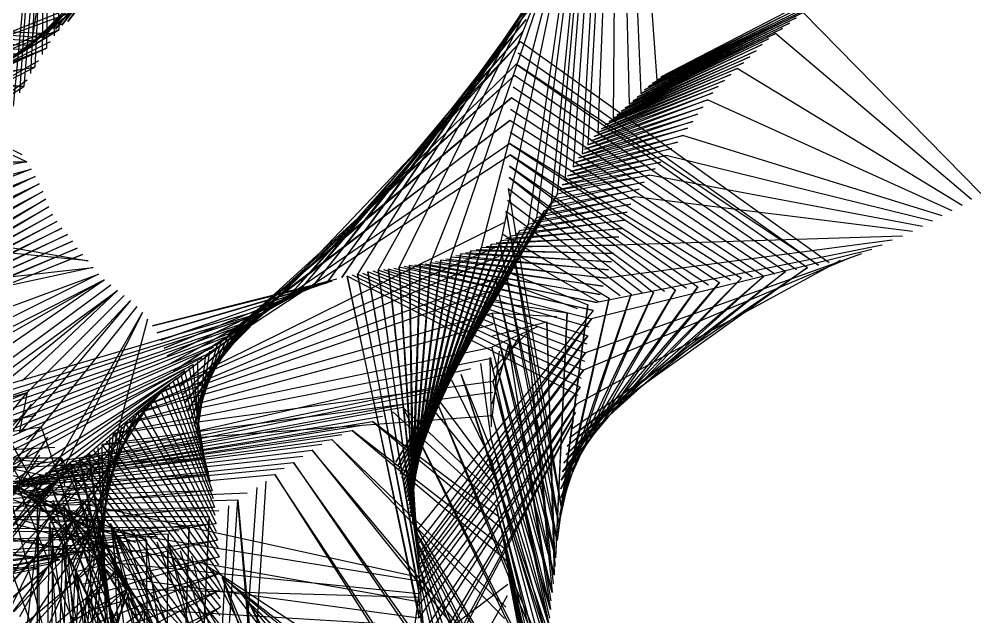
# Model space of a CAD drawing. Header units: metres. Extents: x -465 to 475, y -409 to 494.
# Drawn here: x 212 to 380.1, y 86 to 190.5 of the extents above; entities that cross this region are included whole.
import ezdxf

# ---------------------------------------------------------------- set-up
doc = ezdxf.new("R2010")
doc.units = ezdxf.units.M

msp = doc.modelspace()

# ---------------------------------------------------------------- linework, layer by layer
for p, q in [((318.41, 230.33, -606.22), (320.63, 177.52, -606.22)), ((319.54, 231.97, -606.22), (323.47, 179.87, -606.22)), ((317.33, 228.65, -606.22), (318.6, 175.63, -606.22)), ((316.27, 226.97, -606.22), (315.82, 173.2, -606.22)), ((220.04, 223.72, -606.22), (214.04, 185.96, -606.22)), ((315.36, 225.2, -606.22), (313.11, 170.68, -606.22)), ((314.41, 223.45, -606.22), (311.4, 168.51, -606.22)), ((217.85, 220.83, -606.22), (218.89, 188.67, -606.22)), ((313.55, 221.65, -606.22), (310.37, 166.97, -606.22)), ((216.55, 218.79, -606.22), (214.69, 182.11, -606.22)), ((216.02, 184.34, -606.22), (216.55, 218.79, -606.22)), ((217.18, 219.82, -606.22), (216.74, 185.42, -606.22)), ((218.15, 187.6, -606.22), (217.18, 219.82, -606.22)), ((312.64, 219.88, -606.22), (308.83, 164.67, -606.22)), ((215.98, 217.72, -606.22), (212.75, 178.73, -606.22)), ((213.99, 181.02, -606.22), (215.98, 217.72, -606.22)), ((311.77, 218.09, -606.22), (307.34, 162.33, -606.22)), ((214.69, 215.68, -606.22), (210.94, 175.29, -606.22)), ((212.1, 177.61, -606.22), (214.69, 215.68, -606.22)), ((311.06, 216.23, -606.22), (306.01, 159.9, -606.22)), ((310.5, 214.31, -606.22), (304.98, 158.37, -606.22)), ((309.81, 212.45, -606.22), (302.39, 155.74, -606.22)), ((309.02, 210.62, -606.22), (300.95, 154.58, -606.22)), ((308.12, 208.84, -606.22), (296.2, 151.76, -606.22)), ((233.45, 206.9, -606.22), (220.49, 190.12, -606.22)), ((307.36, 207, -606.22), (292.72, 150.52, -606.22)), ((306.7, 205.12, -606.22), (287.42, 148.9, -606.22)), ((231.62, 205.05, -606.22), (219.41, 189.44, -606.22)), ((220.49, 190.12, -606.22), (231.62, 205.05, -606.22)), ((229.79, 203.21, -606.22), (218.34, 188.74, -606.22)), ((219.41, 189.44, -606.22), (229.79, 203.21, -606.22)), ((305.96, 203.27, -606.22), (283.87, 147.9, -606.22)), ((228.2, 201.16, -606.22), (216.24, 187.28, -606.22)), ((218.34, 188.74, -606.22), (228.2, 201.16, -606.22)), ((305.15, 201.45, -606.22), (278.38, 147.15, -606.22)), ((304.31, 199.65, -606.22), (274.72, 146.62, -606.22)), ((225.77, 198.12, -606.22), (214.04, 185.96, -606.22)), ((216.24, 187.28, -606.22), (225.77, 198.12, -606.22)), ((303.6, 197.78, -606.22), (271.1, 145.92, -606.22)), ((302.77, 195.97, -606.22), (268.4, 145.3, -606.22)), ((353.55, 195.65, -606.22), (324.23, 180.4, -606.22)), ((223.56, 194.91, -606.22), (211.98, 184.44, -606.22)), ((214.04, 185.96, -606.22), (223.56, 194.91, -606.22)), ((301.9, 194.18, -606.22), (265.78, 144.38, -606.22)), ((268.4, 145.3, -606.22), (301.9, 194.18, -606.22)), ((351.43, 193.5, -606.22), (322.71, 179.34, -606.22)), ((352.51, 194.56, -606.22), (323.47, 179.87, -606.22)), ((323.47, 179.87, -606.22), (351.43, 193.5, -606.22)), ((324.23, 180.4, -606.22), (352.51, 194.56, -606.22)), ((222.01, 192.83, -606.22), (198.13, 183.32, -606.22)), ((198.13, 183.32, -606.22), (221.26, 191.77, -606.22)), ((221.26, 191.77, -606.22), (209.8, 183.1, -606.22)), ((211.98, 184.44, -606.22), (221.26, 191.77, -606.22)), ((301.16, 192.33, -606.22), (263.13, 143.57, -606.22)), ((265.78, 144.38, -606.22), (301.16, 192.33, -606.22)), ((349.03, 191.65, -606.22), (321.32, 178.13, -606.22)), ((350.25, 192.54, -606.22), (321.99, 178.76, -606.22)), ((321.99, 178.76, -606.22), (349.03, 191.65, -606.22)), ((322.71, 179.34, -606.22), (350.25, 192.54, -606.22)), ((380.08, 160.02, -606.22), (349.03, 191.65, -606.22)), ((300.58, 190.43, -606.22), (260.54, 142.59, -606.22)), ((263.13, 143.57, -606.22), (300.58, 190.43, -606.22)), ((347.82, 190.74, -606.22), (320.63, 177.52, -606.22)), ((321.32, 178.13, -606.22), (347.82, 190.74, -606.22)), ((193.53, 189, -606.22), (216.24, 187.28, -606.22)), ((217.32, 187.97, -606.22), (193.53, 189, -606.22)), ((219.64, 189.73, -606.22), (199.92, 181.01, -606.22)), ((199.92, 181.01, -606.22), (218.89, 188.67, -606.22)), ((218.89, 188.67, -606.22), (207.57, 181.83, -606.22)), ((209.8, 183.1, -606.22), (218.89, 188.67, -606.22)), ((300.11, 188.49, -606.22), (258.86, 141.83, -606.22)), ((260.54, 142.59, -606.22), (300.11, 188.49, -606.22)), ((345.42, 188.88, -606.22), (319.31, 176.22, -606.22)), ((346.62, 189.81, -606.22), (319.99, 176.85, -606.22)), ((319.99, 176.85, -606.22), (345.42, 188.88, -606.22)), ((320.63, 177.52, -606.22), (346.62, 189.81, -606.22)), ((215.11, 186.66, -606.22), (194.42, 187.84, -606.22)), ((195.29, 186.66, -606.22), (214.04, 185.96, -606.22)), ((343, 187.07, -606.22), (317.9, 175.03, -606.22)), ((344.19, 188, -606.22), (318.6, 175.63, -606.22)), ((318.6, 175.63, -606.22), (343, 187.07, -606.22)), ((319.31, 176.22, -606.22), (344.19, 188, -606.22)), ((378.45, 158.95, -606.22), (344.19, 188, -606.22)), ((213.02, 185.2, -606.22), (196.26, 185.57, -606.22)), ((217.41, 186.54, -606.22), (201.81, 178.77, -606.22)), ((201.81, 178.77, -606.22), (216.74, 185.42, -606.22)), ((216.74, 185.42, -606.22), (205.31, 180.64, -606.22)), ((207.57, 181.83, -606.22), (216.74, 185.42, -606.22)), ((299.6, 186.57, -606.22), (255.55, 140.2, -606.22)), ((258.86, 141.83, -606.22), (299.6, 186.57, -606.22)), ((353.6, 147.88, -606.22), (299.6, 186.57, -606.22)), ((340.81, 184.98, -606.22), (316.53, 173.79, -606.22)), ((341.87, 186.06, -606.22), (317.23, 174.39, -606.22)), ((317.23, 174.39, -606.22), (340.81, 184.98, -606.22)), ((317.9, 175.03, -606.22), (341.87, 186.06, -606.22)), ((197.17, 184.42, -606.22), (211.98, 184.44, -606.22)), ((299.18, 184.62, -606.22), (351.69, 147.48, -606.22)), ((339.71, 183.93, -606.22), (315.82, 173.2, -606.22)), ((316.53, 173.79, -606.22), (339.71, 183.93, -606.22)), ((214.69, 182.11, -606.22), (202.89, 179.8, -606.22)), ((215.37, 183.22, -606.22), (203.65, 176.49, -606.22)), ((203.65, 176.49, -606.22), (214.69, 182.11, -606.22)), ((205.31, 180.64, -606.22), (214.69, 182.11, -606.22)), ((255.55, 140.2, -606.22), (298.83, 182.66, -606.22)), ((298.83, 182.66, -606.22), (349.78, 147.07, -606.22)), ((351.69, 147.48, -606.22), (298.83, 182.66, -606.22)), ((337.47, 181.9, -606.22), (314.41, 172, -606.22)), ((338.61, 182.89, -606.22), (315.1, 172.62, -606.22)), ((315.1, 172.62, -606.22), (337.47, 181.9, -606.22)), ((315.82, 173.2, -606.22), (338.61, 182.89, -606.22)), ((376.81, 157.9, -606.22), (337.47, 181.9, -606.22)), ((298.57, 180.68, -606.22), (250.89, 137.22, -606.22)), ((253.14, 138.83, -606.22), (298.57, 180.68, -606.22)), ((347.88, 146.65, -606.22), (298.57, 180.68, -606.22)), ((336.38, 180.85, -606.22), (313.77, 171.33, -606.22)), ((314.41, 172, -606.22), (336.38, 180.85, -606.22)), ((212.75, 178.73, -606.22), (200.46, 178.97, -606.22)), ((202.89, 179.8, -606.22), (212.75, 178.73, -606.22)), ((213.39, 179.86, -606.22), (205.64, 174.35, -606.22)), ((205.64, 174.35, -606.22), (212.75, 178.73, -606.22)), ((298.34, 178.7, -606.22), (345.95, 146.36, -606.22)), ((334.2, 178.74, -606.22), (312.51, 169.98, -606.22)), ((335.3, 179.79, -606.22), (313.11, 170.68, -606.22)), ((313.11, 170.68, -606.22), (334.2, 178.74, -606.22)), ((313.77, 171.33, -606.22), (335.3, 179.79, -606.22)), ((298.02, 176.74, -606.22), (248.69, 135.53, -606.22)), ((250.89, 137.22, -606.22), (298.02, 176.74, -606.22)), ((344.05, 145.92, -606.22), (298.02, 176.74, -606.22)), ((333.21, 177.6, -606.22), (311.96, 169.24, -606.22)), ((312.51, 169.98, -606.22), (333.21, 177.6, -606.22)), ((192.09, 175.81, -606.22), (213.3, 165.53, -606.22)), ((212.51, 166.76, -606.22), (193.24, 176.36, -606.22)), ((331.49, 175.11, -606.22), (310.86, 167.76, -606.22)), ((332.3, 176.39, -606.22), (311.4, 168.51, -606.22)), ((311.4, 168.51, -606.22), (331.49, 175.11, -606.22)), ((311.96, 169.24, -606.22), (332.3, 176.39, -606.22)), ((375.09, 156.98, -606.22), (332.3, 176.39, -606.22)), ((297.87, 174.75, -606.22), (342.13, 145.56, -606.22)), ((330.58, 173.9, -606.22), (310.37, 166.97, -606.22)), ((310.86, 167.76, -606.22), (330.58, 173.9, -606.22)), ((297.75, 172.76, -606.22), (246.64, 133.67, -606.22)), ((248.69, 135.53, -606.22), (297.75, 172.76, -606.22)), ((340.19, 145.35, -606.22), (297.75, 172.76, -606.22)), ((329.75, 172.63, -606.22), (309.81, 166.24, -606.22)), ((310.37, 166.97, -606.22), (329.75, 172.63, -606.22)), ((297.8, 170.77, -606.22), (338.24, 145.18, -606.22)), ((328, 170.16, -606.22), (308.83, 164.67, -606.22)), ((328.82, 171.44, -606.22), (309.3, 165.47, -606.22)), ((309.3, 165.47, -606.22), (328, 170.16, -606.22)), ((309.81, 166.24, -606.22), (328.82, 171.44, -606.22)), ((373.35, 156.09, -606.22), (328, 170.16, -606.22)), ((246.64, 133.67, -606.22), (297.71, 168.78, -606.22)), ((297.71, 168.78, -606.22), (334.41, 144.46, -606.22)), ((336.32, 144.87, -606.22), (297.71, 168.78, -606.22)), ((327.07, 168.97, -606.22), (308.33, 163.89, -606.22)), ((308.83, 164.67, -606.22), (327.07, 168.97, -606.22)), ((244.59, 131.8, -606.22), (297.78, 166.79, -606.22)), ((297.78, 166.79, -606.22), (330.59, 143.66, -606.22)), ((332.51, 143.99, -606.22), (297.78, 166.79, -606.22)), ((325.09, 166.68, -606.22), (307.34, 162.33, -606.22)), ((326.03, 167.87, -606.22), (307.82, 163.12, -606.22)), ((307.82, 163.12, -606.22), (325.09, 166.68, -606.22)), ((308.33, 163.89, -606.22), (326.03, 167.87, -606.22)), ((371.63, 155.16, -606.22), (325.09, 166.68, -606.22)), ((213.3, 165.53, -606.22), (206.79, 164.39, -606.22)), ((207.41, 165.53, -606.22), (213.3, 165.53, -606.22)), ((297.71, 164.8, -606.22), (326.73, 143.08, -606.22)), ((328.66, 143.38, -606.22), (297.71, 164.8, -606.22)), ((324.13, 165.5, -606.22), (306.88, 161.53, -606.22)), ((307.34, 162.33, -606.22), (324.13, 165.5, -606.22)), ((214.08, 164.3, -606.22), (205.18, 160.84, -606.22)), ((205.72, 162.02, -606.22), (214.08, 164.3, -606.22)), ((322.17, 163.2, -606.22), (306.01, 159.9, -606.22)), ((323.15, 164.35, -606.22), (306.48, 160.7, -606.22)), ((306.48, 160.7, -606.22), (322.17, 163.2, -606.22)), ((306.88, 161.53, -606.22), (323.15, 164.35, -606.22)), ((369.92, 154.22, -606.22), (322.17, 163.2, -606.22)), ((184.81, 162.6, -606.22), (213.98, 110.2, -606.22)), ((215.47, 161.72, -606.22), (201.32, 154.08, -606.22)), ((201.89, 155.24, -606.22), (215.47, 161.72, -606.22)), ((214.77, 163, -606.22), (203.17, 157.5, -606.22)), ((203.87, 158.6, -606.22), (214.77, 163, -606.22)), ((297.63, 162.81, -606.22), (322.85, 142.71, -606.22)), ((324.79, 142.85, -606.22), (297.63, 162.81, -606.22)), ((321.23, 162.01, -606.22), (304.98, 158.37, -606.22)), ((305.51, 159.13, -606.22), (321.23, 162.01, -606.22)), ((216.08, 160.39, -606.22), (199.3, 150.74, -606.22)), ((200, 151.84, -606.22), (216.08, 160.39, -606.22)), ((306.01, 159.9, -606.22), (277.83, 113, -606.22)), ((297.46, 160.83, -606.22), (306.7, 105.3, -606.22)), ((320.9, 142.63, -606.22), (297.46, 160.83, -606.22)), ((320.37, 160.76, -606.22), (303.74, 157, -606.22)), ((304.38, 157.67, -606.22), (320.37, 160.76, -606.22)), ((212.16, 109.88, -606.22), (183.56, 159.53, -606.22)), ((216.62, 159.03, -606.22), (197.41, 147.34, -606.22)), ((198, 148.5, -606.22), (216.62, 159.03, -606.22)), ((277.83, 113, -606.22), (304.98, 158.37, -606.22)), ((304.98, 158.37, -606.22), (278.08, 112.33, -606.22)), ((297.35, 158.84, -606.22), (318.96, 142.39, -606.22)), ((318.88, 158.13, -606.22), (300.95, 154.58, -606.22)), ((301.66, 155.17, -606.22), (318.88, 158.13, -606.22)), ((319.6, 159.46, -606.22), (302.39, 155.74, -606.22)), ((303.09, 156.34, -606.22), (319.6, 159.46, -606.22)), ((368.17, 153.36, -606.22), (319.6, 159.46, -606.22)), ((217.81, 156.36, -606.22), (194.41, 143.12, -606.22)), ((195.25, 144.1, -606.22), (217.81, 156.36, -606.22)), ((217.16, 157.67, -606.22), (196.04, 145.13, -606.22)), ((196.76, 146.21, -606.22), (217.16, 157.67, -606.22)), ((278.08, 112.33, -606.22), (303.74, 157, -606.22)), ((303.74, 157, -606.22), (278.31, 111.66, -606.22)), ((297.08, 156.87, -606.22), (306.31, 102.3, -606.22)), ((306.7, 105.3, -606.22), (297.08, 156.87, -606.22)), ((317.03, 142.14, -606.22), (297.08, 156.87, -606.22)), ((318.27, 156.74, -606.22), (299.45, 153.5, -606.22)), ((300.22, 154.02, -606.22), (318.27, 156.74, -606.22)), ((218.57, 155.1, -606.22), (192.57, 141.28, -606.22)), ((193.48, 142.2, -606.22), (218.57, 155.1, -606.22)), ((296.68, 154.91, -606.22), (236.83, 125.26, -606.22)), ((278.31, 111.66, -606.22), (302.39, 155.74, -606.22)), ((302.39, 155.74, -606.22), (278.6, 111, -606.22)), ((317.72, 155.33, -606.22), (297.86, 152.57, -606.22)), ((298.67, 153.02, -606.22), (317.72, 155.33, -606.22)), ((219.43, 153.93, -606.22), (190.68, 139.5, -606.22)), ((191.61, 140.4, -606.22), (219.43, 153.93, -606.22)), ((278.6, 111, -606.22), (300.95, 154.58, -606.22)), ((300.95, 154.58, -606.22), (278.86, 110.34, -606.22)), ((278.86, 110.34, -606.22), (299.45, 153.5, -606.22)), ((299.45, 153.5, -606.22), (279.14, 109.68, -606.22)), ((317.29, 153.88, -606.22), (296.2, 151.76, -606.22)), ((297.04, 152.15, -606.22), (317.29, 153.88, -606.22)), ((221.27, 151.65, -606.22), (186.7, 136.16, -606.22)), ((187.72, 136.95, -606.22), (221.27, 151.65, -606.22)), ((220.4, 152.83, -606.22), (188.7, 137.81, -606.22)), ((189.68, 138.66, -606.22), (220.4, 152.83, -606.22)), ((200.07, 152.41, -606.22), (224, 148.22, -606.22)), ((279.14, 109.68, -606.22), (297.86, 152.57, -606.22)), ((297.86, 152.57, -606.22), (279.35, 109, -606.22)), ((279.35, 109, -606.22), (296.2, 151.76, -606.22)), ((296.2, 151.76, -606.22), (279.5, 108.31, -606.22)), ((316.8, 152.44, -606.22), (294.48, 151.07, -606.22)), ((295.35, 151.39, -606.22), (316.8, 152.44, -606.22)), ((296.38, 152.95, -606.22), (315.12, 141.7, -606.22)), ((364.58, 151.84, -606.22), (314.57, 145.21, -606.22)), ((366.38, 152.58, -606.22), (316.43, 150.97, -606.22)), ((222.12, 150.46, -606.22), (184.67, 134.54, -606.22)), ((185.68, 135.36, -606.22), (222.12, 150.46, -606.22)), ((224, 148.22, -606.22), (201.17, 150.55, -606.22)), ((236.83, 125.26, -606.22), (296.05, 150.98, -606.22)), ((279.5, 108.31, -606.22), (294.48, 151.07, -606.22)), ((294.48, 151.07, -606.22), (279.66, 107.61, -606.22)), ((279.66, 107.61, -606.22), (292.72, 150.52, -606.22)), ((292.72, 150.52, -606.22), (279.84, 106.92, -606.22)), ((279.84, 106.92, -606.22), (290.95, 150, -606.22)), ((290.95, 150, -606.22), (280.02, 106.23, -606.22)), ((290.07, 149.71, -606.22), (315.53, 148.08, -606.22)), ((315.95, 149.54, -606.22), (290.95, 150, -606.22)), ((291.85, 150.22, -606.22), (315.95, 149.54, -606.22)), ((316.43, 150.97, -606.22), (292.72, 150.52, -606.22)), ((293.61, 150.77, -606.22), (316.43, 150.97, -606.22)), ((296.05, 150.98, -606.22), (306.03, 99.29, -606.22)), ((306.31, 102.3, -606.22), (296.05, 150.98, -606.22)), ((313.27, 141.08, -606.22), (296.05, 150.98, -606.22)), ((361.03, 150.23, -606.22), (312, 138.09, -606.22)), ((362.83, 150.98, -606.22), (312.94, 140.97, -606.22)), ((223.05, 149.33, -606.22), (182.59, 132.99, -606.22)), ((183.66, 133.72, -606.22), (223.05, 149.33, -606.22)), ((295.84, 149, -606.22), (234.88, 123.29, -606.22)), ((280.02, 106.23, -606.22), (289.18, 149.46, -606.22)), ((289.18, 149.46, -606.22), (280.21, 105.54, -606.22)), ((280.21, 105.54, -606.22), (287.42, 148.9, -606.22)), ((287.42, 148.9, -606.22), (280.34, 104.84, -606.22)), ((280.34, 104.84, -606.22), (285.66, 148.34, -606.22)), ((285.66, 148.34, -606.22), (280.45, 104.14, -606.22)), ((284.77, 148.1, -606.22), (314.08, 143.78, -606.22)), ((314.57, 145.21, -606.22), (285.66, 148.34, -606.22)), ((286.55, 148.6, -606.22), (314.57, 145.21, -606.22)), ((315.01, 146.66, -606.22), (287.42, 148.9, -606.22)), ((288.3, 149.19, -606.22), (315.01, 146.66, -606.22)), ((315.53, 148.08, -606.22), (289.18, 149.46, -606.22)), ((355.51, 148.28, -606.22), (309.43, 123.19, -606.22)), ((357.38, 148.84, -606.22), (310.61, 129.13, -606.22)), ((359.23, 149.46, -606.22), (310.99, 132.13, -606.22)), ((204.04, 144.73, -606.22), (224.9, 147.06, -606.22)), ((224.9, 147.06, -606.22), (204.97, 142.78, -606.22)), ((272.91, 146.29, -606.22), (281.89, 92.89, -606.22)), ((310.85, 130.62, -606.22), (272.91, 146.29, -606.22)), ((281.95, 93.6, -606.22), (272.91, 146.29, -606.22)), ((273.81, 146.47, -606.22), (310.99, 132.13, -606.22)), ((274.72, 146.62, -606.22), (281.92, 95.02, -606.22)), ((311.24, 133.63, -606.22), (274.72, 146.62, -606.22)), ((281.96, 95.73, -606.22), (274.72, 146.62, -606.22)), ((275.65, 146.7, -606.22), (311.37, 135.13, -606.22)), ((276.56, 146.79, -606.22), (281.89, 97.16, -606.22)), ((311.62, 136.63, -606.22), (276.56, 146.79, -606.22)), ((281.77, 97.86, -606.22), (276.56, 146.79, -606.22)), ((277.48, 146.94, -606.22), (312, 138.09, -606.22)), ((278.38, 147.15, -606.22), (281.46, 99.25, -606.22)), ((312.4, 139.56, -606.22), (278.38, 147.15, -606.22)), ((281.36, 99.96, -606.22), (278.38, 147.15, -606.22)), ((279.29, 147.29, -606.22), (312.4, 139.56, -606.22)), ((280.21, 147.41, -606.22), (281.03, 101.34, -606.22)), ((312.94, 140.97, -606.22), (280.21, 147.41, -606.22)), ((280.87, 102.04, -606.22), (280.21, 147.41, -606.22)), ((280.45, 104.14, -606.22), (283.87, 147.9, -606.22)), ((283.87, 147.9, -606.22), (280.57, 103.43, -606.22)), ((280.57, 103.43, -606.22), (282.05, 147.57, -606.22)), ((282.05, 147.57, -606.22), (280.72, 102.74, -606.22)), ((281.12, 147.52, -606.22), (312.94, 140.97, -606.22)), ((313.55, 142.36, -606.22), (282.05, 147.57, -606.22)), ((282.96, 147.71, -606.22), (313.55, 142.36, -606.22)), ((314.08, 143.78, -606.22), (283.87, 147.9, -606.22)), ((295.58, 147.02, -606.22), (311.4, 140.54, -606.22)), ((345.95, 146.36, -606.22), (307.79, 115.81, -606.22)), ((349.78, 147.07, -606.22), (308.18, 117.27, -606.22)), ((308.18, 117.27, -606.22), (345.95, 146.36, -606.22)), ((308.46, 118.76, -606.22), (349.78, 147.07, -606.22)), ((196.41, 129.46, -606.22), (226.85, 144.89, -606.22)), ((226.85, 144.89, -606.22), (197.76, 128.35, -606.22)), ((206.69, 138.81, -606.22), (225.83, 145.93, -606.22)), ((225.83, 145.93, -606.22), (207.47, 136.79, -606.22)), ((209.48, 132.96, -606.22), (226.85, 144.89, -606.22)), ((234.88, 123.29, -606.22), (295.27, 145.06, -606.22)), ((267.52, 145, -606.22), (235.26, 136.85, -606.22)), ((235.26, 136.85, -606.22), (266.65, 144.7, -606.22)), ((266.65, 144.7, -606.22), (236.07, 135.63, -606.22)), ((269.28, 145.57, -606.22), (281.86, 85.77, -606.22)), ((309.69, 124.68, -606.22), (269.28, 145.57, -606.22)), ((281.87, 86.48, -606.22), (269.28, 145.57, -606.22)), ((270.19, 145.76, -606.22), (310.06, 126.15, -606.22)), ((271.1, 145.92, -606.22), (281.84, 90.04, -606.22)), ((310.3, 127.65, -606.22), (271.1, 145.92, -606.22)), ((281.87, 90.75, -606.22), (271.1, 145.92, -606.22)), ((272.01, 146.08, -606.22), (310.61, 129.13, -606.22)), ((295.27, 145.06, -606.22), (305.73, 96.27, -606.22)), ((306.03, 99.29, -606.22), (295.27, 145.06, -606.22)), ((309.57, 139.85, -606.22), (295.27, 145.06, -606.22)), ((338.24, 145.18, -606.22), (307.18, 112.84, -606.22)), ((342.13, 145.56, -606.22), (307.53, 114.32, -606.22)), ((307.53, 114.32, -606.22), (338.24, 145.18, -606.22)), ((307.79, 115.81, -606.22), (342.13, 145.56, -606.22)), ((203.42, 124.23, -606.22), (229.13, 143.04, -606.22)), ((229.13, 143.04, -606.22), (204.82, 123.18, -606.22)), ((227.97, 143.95, -606.22), (210.4, 131, -606.22)), ((212.41, 127.17, -606.22), (229.13, 143.04, -606.22)), ((295.01, 143.08, -606.22), (232.67, 121.62, -606.22)), ((236.07, 135.63, -606.22), (265.78, 144.38, -606.22)), ((264.9, 144.12, -606.22), (236.75, 134.33, -606.22)), ((236.75, 134.33, -606.22), (264.01, 143.85, -606.22)), ((264.01, 143.85, -606.22), (237.31, 132.98, -606.22)), ((237.31, 132.98, -606.22), (263.13, 143.57, -606.22)), ((262.26, 143.26, -606.22), (237.84, 131.62, -606.22)), ((326.73, 143.08, -606.22), (306.67, 108.33, -606.22)), ((330.59, 143.66, -606.22), (306.75, 109.84, -606.22)), ((306.75, 109.84, -606.22), (326.73, 143.08, -606.22)), ((334.41, 144.46, -606.22), (306.93, 111.35, -606.22)), ((306.93, 111.35, -606.22), (330.59, 143.66, -606.22)), ((307.18, 112.84, -606.22), (334.41, 144.46, -606.22)), ((210.56, 119.16, -606.22), (231.45, 141.27, -606.22)), ((231.45, 141.27, -606.22), (211.94, 118.07, -606.22)), ((230.33, 142.2, -606.22), (213.34, 125.21, -606.22)), ((237.84, 131.62, -606.22), (261.42, 142.88, -606.22)), ((261.42, 142.88, -606.22), (238.45, 130.28, -606.22)), ((238.45, 130.28, -606.22), (260.54, 142.59, -606.22)), ((259.68, 142.25, -606.22), (238.97, 128.92, -606.22)), ((238.97, 128.92, -606.22), (258.86, 141.83, -606.22)), ((258.02, 141.44, -606.22), (239.54, 127.57, -606.22)), ((315.12, 141.7, -606.22), (306.31, 102.3, -606.22)), ((306.51, 103.8, -606.22), (315.12, 141.7, -606.22)), ((306.67, 108.33, -606.22), (322.85, 142.71, -606.22)), ((318.96, 142.39, -606.22), (306.7, 105.3, -606.22)), ((322.85, 142.71, -606.22), (306.74, 106.82, -606.22)), ((306.74, 106.82, -606.22), (318.96, 142.39, -606.22)), ((254.74, 139.76, -606.22), (202.53, 124.45, -606.22)), ((232.52, 140.27, -606.22), (215.81, 119.22, -606.22)), ((239.54, 127.57, -606.22), (257.16, 141.1, -606.22)), ((257.16, 141.1, -606.22), (240.05, 126.2, -606.22)), ((240.05, 126.2, -606.22), (256.33, 140.69, -606.22)), ((256.33, 140.69, -606.22), (240.49, 124.8, -606.22)), ((240.49, 124.8, -606.22), (255.55, 140.2, -606.22)), ((281.2, 100.65, -606.22), (312.4, 139.56, -606.22)), ((294.79, 141.1, -606.22), (307.75, 139.15, -606.22)), ((311.4, 140.54, -606.22), (306.03, 99.29, -606.22)), ((306.2, 100.79, -606.22), (311.4, 140.54, -606.22)), ((203.21, 123.45, -606.22), (253.14, 138.83, -606.22)), ((252.36, 138.34, -606.22), (203.88, 122.44, -606.22)), ((217.83, 111.6, -606.22), (233.51, 139.19, -606.22)), ((233.51, 139.19, -606.22), (218.91, 110.22, -606.22)), ((234.41, 138.04, -606.22), (224.72, 101.48, -606.22)), ((232.67, 121.62, -606.22), (294.66, 139.11, -606.22)), ((253.94, 139.29, -606.22), (240.9, 123.4, -606.22)), ((240.9, 123.4, -606.22), (253.14, 138.83, -606.22)), ((281.6, 98.55, -606.22), (312, 138.09, -606.22)), ((312, 138.09, -606.22), (281.89, 97.16, -606.22)), ((294.66, 139.11, -606.22), (305.47, 93.25, -606.22)), ((305.73, 96.27, -606.22), (294.66, 139.11, -606.22)), ((305.94, 138.44, -606.22), (294.66, 139.11, -606.22)), ((307.75, 139.15, -606.22), (305.73, 96.27, -606.22)), ((305.87, 97.78, -606.22), (307.75, 139.15, -606.22)), ((204.5, 121.41, -606.22), (250.89, 137.22, -606.22)), ((250.17, 136.63, -606.22), (205.13, 120.38, -606.22)), ((294.72, 137.12, -606.22), (230.57, 119.81, -606.22)), ((251.6, 137.8, -606.22), (241.4, 122.02, -606.22)), ((241.4, 122.02, -606.22), (250.89, 137.22, -606.22)), ((302.48, 136.63, -606.22), (294.6, 133.14, -606.22)), ((294.71, 135.13, -606.22), (304.2, 137.55, -606.22)), ((304.2, 137.55, -606.22), (305.47, 93.25, -606.22)), ((305.65, 94.76, -606.22), (304.2, 137.55, -606.22)), ((205.69, 119.3, -606.22), (248.69, 135.53, -606.22)), ((248.02, 134.9, -606.22), (206.22, 118.21, -606.22)), ((249.41, 136.11, -606.22), (241.97, 120.68, -606.22)), ((241.97, 120.68, -606.22), (248.69, 135.53, -606.22)), ((311.37, 135.13, -606.22), (281.92, 95.02, -606.22)), ((281.93, 96.45, -606.22), (311.37, 135.13, -606.22)), ((294.71, 129.17, -606.22), (300.79, 135.65, -606.22)), ((299.13, 134.62, -606.22), (294.75, 127.17, -606.22)), ((300.79, 135.65, -606.22), (305.17, 90.24, -606.22)), ((305.39, 91.74, -606.22), (300.79, 135.65, -606.22)), ((206.81, 117.16, -606.22), (246.64, 133.67, -606.22)), ((245.93, 133.08, -606.22), (207.43, 116.12, -606.22)), ((230.57, 119.81, -606.22), (294.6, 133.14, -606.22)), ((247.33, 134.28, -606.22), (242.54, 119.33, -606.22)), ((242.54, 119.33, -606.22), (246.64, 133.67, -606.22)), ((294.6, 133.14, -606.22), (305.17, 90.24, -606.22)), ((305.47, 93.25, -606.22), (294.6, 133.14, -606.22)), ((294.63, 123.2, -606.22), (297.5, 133.55, -606.22)), ((297.5, 133.55, -606.22), (304.83, 87.23, -606.22)), ((304.96, 88.74, -606.22), (297.5, 133.55, -606.22)), ((208.09, 115.11, -606.22), (244.59, 131.8, -606.22)), ((243.91, 131.18, -606.22), (208.77, 114.1, -606.22)), ((294.56, 131.15, -606.22), (228.46, 118.02, -606.22)), ((245.25, 132.45, -606.22), (243.01, 117.94, -606.22)), ((243.01, 117.94, -606.22), (244.59, 131.8, -606.22)), ((310.99, 132.13, -606.22), (281.89, 92.89, -606.22)), ((281.95, 94.31, -606.22), (310.99, 132.13, -606.22)), ((294.31, 131.3, -606.22), (304.69, 84.21, -606.22)), ((294.52, 119.21, -606.22), (294.31, 131.3, -606.22)), ((304.76, 85.72, -606.22), (294.31, 131.3, -606.22)), ((295.89, 132.45, -606.22), (294.64, 121.2, -606.22)), ((209.35, 113.04, -606.22), (242.41, 130.09, -606.22)), ((242.41, 130.09, -606.22), (210, 112.02, -606.22)), ((241.66, 129.55, -606.22), (244.28, 113.74, -606.22)), ((243.79, 115.12, -606.22), (242.41, 130.09, -606.22)), ((243.17, 130.63, -606.22), (243.38, 116.52, -606.22)), ((292.64, 130.3, -606.22), (294.42, 117.23, -606.22)), ((211.35, 110.02, -606.22), (240.94, 128.97, -606.22)), ((240.94, 128.97, -606.22), (212.09, 109.06, -606.22)), ((290.95, 129.32, -606.22), (222.51, 113.71, -606.22)), ((240.24, 128.38, -606.22), (245.07, 110.92, -606.22)), ((244.69, 112.34, -606.22), (240.94, 128.97, -606.22)), ((310.61, 129.13, -606.22), (281.84, 90.04, -606.22)), ((281.84, 91.46, -606.22), (310.61, 129.13, -606.22)), ((289.25, 128.36, -606.22), (304.54, 81.18, -606.22)), ((294.48, 115.24, -606.22), (289.25, 128.36, -606.22)), ((304.62, 82.7, -606.22), (289.25, 128.36, -606.22)), ((212.83, 108.1, -606.22), (239.59, 127.72, -606.22)), ((239.59, 127.72, -606.22), (213.63, 107.2, -606.22)), ((214.37, 106.24, -606.22), (238.2, 126.49, -606.22)), ((238.2, 126.49, -606.22), (215.18, 105.34, -606.22)), ((285.91, 126.35, -606.22), (220.82, 112.97, -606.22)), ((228.46, 118.02, -606.22), (294.75, 127.17, -606.22)), ((245.94, 106.62, -606.22), (238.2, 126.49, -606.22)), ((238.88, 127.12, -606.22), (245.73, 108.07, -606.22)), ((245.41, 109.5, -606.22), (239.59, 127.72, -606.22)), ((281.76, 87.9, -606.22), (310.06, 126.15, -606.22)), ((310.06, 126.15, -606.22), (281.86, 85.77, -606.22)), ((287.55, 127.4, -606.22), (294.56, 113.25, -606.22)), ((294.75, 127.17, -606.22), (304.83, 87.23, -606.22)), ((305.17, 90.24, -606.22), (294.75, 127.17, -606.22)), ((187.24, 117.61, -606.22), (213.34, 125.21, -606.22)), ((194.16, 101.51, -606.22), (213.34, 125.21, -606.22)), ((206.28, 122.2, -606.22), (213.34, 125.21, -606.22)), ((213.34, 125.21, -606.22), (211.94, 118.07, -606.22)), ((216.62, 103.4, -606.22), (236.83, 125.26, -606.22)), ((236.18, 124.6, -606.22), (217.24, 102.36, -606.22)), ((219.15, 112.18, -606.22), (284.22, 125.37, -606.22)), ((294.76, 125.18, -606.22), (226.45, 116.11, -606.22)), ((246.22, 103.71, -606.22), (236.83, 125.26, -606.22)), ((237.49, 125.9, -606.22), (246.13, 105.17, -606.22)), ((284.22, 125.37, -606.22), (304.28, 76.65, -606.22)), ((294.8, 111.27, -606.22), (284.22, 125.37, -606.22)), ((304.31, 78.16, -606.22), (284.22, 125.37, -606.22)), ((214.08, 123.18, -606.22), (197.37, 99.17, -606.22)), ((280.84, 123.42, -606.22), (218.31, 111.79, -606.22)), ((218.99, 99.18, -606.22), (234.88, 123.29, -606.22)), ((246.49, 100.8, -606.22), (234.88, 123.29, -606.22)), ((235.54, 123.94, -606.22), (246.42, 102.26, -606.22)), ((281.97, 82.21, -606.22), (309.43, 123.19, -606.22)), ((309.43, 123.19, -606.22), (282.2, 80.8, -606.22)), ((282.55, 124.36, -606.22), (294.84, 109.28, -606.22)), ((172.33, 121.49, -606.22), (234.24, 99.41, -606.22)), ((214.87, 121.16, -606.22), (191.42, 116.39, -606.22)), ((217.44, 111.47, -606.22), (279.06, 122.61, -606.22)), ((234.16, 122.71, -606.22), (219.59, 98.13, -606.22)), ((221.25, 94.9, -606.22), (232.67, 121.62, -606.22)), ((226.45, 116.11, -606.22), (294.64, 121.2, -606.22)), ((246.84, 97.89, -606.22), (232.67, 121.62, -606.22)), ((233.39, 122.2, -606.22), (246.65, 99.35, -606.22)), ((277.27, 121.84, -606.22), (295.34, 105.33, -606.22)), ((279.06, 122.61, -606.22), (304.4, 70.6, -606.22)), ((294.99, 107.29, -606.22), (279.06, 122.61, -606.22)), ((304.35, 72.11, -606.22), (279.06, 122.61, -606.22)), ((282.77, 77.29, -606.22), (309.22, 121.69, -606.22)), ((309.22, 121.69, -606.22), (282.85, 75.86, -606.22)), ((294.64, 121.2, -606.22), (304.69, 84.21, -606.22)), ((304.83, 87.23, -606.22), (294.64, 121.2, -606.22)), ((232.35, 98.94, -606.22), (171.66, 119.98, -606.22)), ((271.95, 119.41, -606.22), (213.98, 110.2, -606.22)), ((214.88, 110.43, -606.22), (273.76, 120.14, -606.22)), ((275.51, 121, -606.22), (216.6, 111.09, -606.22)), ((231.99, 121, -606.22), (221.82, 93.84, -606.22)), ((223.35, 90.55, -606.22), (230.57, 119.81, -606.22)), ((246.89, 94.97, -606.22), (230.57, 119.81, -606.22)), ((231.26, 120.42, -606.22), (246.92, 96.43, -606.22)), ((273.76, 120.14, -606.22), (296.3, 101.46, -606.22)), ((295.88, 103.41, -606.22), (273.76, 120.14, -606.22)), ((308.88, 120.22, -606.22), (282.51, 70.17, -606.22)), ((282.59, 71.6, -606.22), (308.88, 120.22, -606.22)), ((193.48, 115.67, -606.22), (215.81, 119.22, -606.22)), ((199.62, 97.78, -606.22), (215.81, 119.22, -606.22)), ((268.4, 117.78, -606.22), (210.35, 109.52, -606.22)), ((211.26, 109.66, -606.22), (270.2, 118.53, -606.22)), ((213.24, 116.9, -606.22), (215.81, 119.22, -606.22)), ((215.81, 119.22, -606.22), (218.91, 110.22, -606.22)), ((229.87, 119.21, -606.22), (223.75, 89.41, -606.22)), ((225.15, 86.06, -606.22), (228.46, 118.02, -606.22)), ((246.94, 92.05, -606.22), (228.46, 118.02, -606.22)), ((229.14, 118.64, -606.22), (246.97, 93.51, -606.22)), ((270.2, 118.53, -606.22), (297.4, 95.61, -606.22)), ((297.21, 97.59, -606.22), (270.2, 118.53, -606.22)), ((216.93, 117.36, -606.22), (202.86, 95.48, -606.22)), ((264.87, 116.11, -606.22), (206.75, 108.7, -606.22)), ((207.64, 108.94, -606.22), (266.63, 116.97, -606.22)), ((243.38, 116.52, -606.22), (210, 112.02, -606.22)), ((227.83, 117.34, -606.22), (225.59, 84.93, -606.22)), ((247.08, 89.12, -606.22), (226.45, 116.11, -606.22)), ((227.13, 81.65, -606.22), (226.45, 116.11, -606.22)), ((227.15, 116.71, -606.22), (247.01, 90.58, -606.22)), ((266.63, 116.97, -606.22), (296.82, 85.68, -606.22)), ((297.03, 87.66, -606.22), (266.63, 116.97, -606.22)), ((294.42, 117.23, -606.22), (304.54, 81.18, -606.22)), ((304.69, 84.21, -606.22), (294.42, 117.23, -606.22)), ((170.01, 115.29, -606.22), (228.52, 98.21, -606.22)), ((214.45, 115.63, -606.22), (178, 72.37, -606.22)), ((218.19, 115.6, -606.22), (197.67, 114.47, -606.22)), ((197.67, 114.47, -606.22), (218.91, 110.22, -606.22)), ((216.7, 112.94, -606.22), (197.67, 114.47, -606.22)), ((204.06, 108.01, -606.22), (263.19, 115.12, -606.22)), ((224.13, 114.59, -606.22), (229.48, 76.08, -606.22)), ((247.1, 86.2, -606.22), (224.13, 114.59, -606.22)), ((229.05, 77.21, -606.22), (224.13, 114.59, -606.22)), ((224.94, 115.05, -606.22), (247.15, 87.66, -606.22)), ((225.7, 115.57, -606.22), (227.62, 80.54, -606.22)), ((263.19, 115.12, -606.22), (296.3, 73.76, -606.22)), ((296.19, 75.75, -606.22), (263.19, 115.12, -606.22)), ((226.59, 97.92, -606.22), (169.54, 113.7, -606.22)), ((183.94, 73.29, -606.22), (219.36, 113.78, -606.22)), ((199.74, 113.81, -606.22), (219.36, 113.78, -606.22)), ((200.62, 106.69, -606.22), (259.95, 112.95, -606.22)), ((215.54, 114.25, -606.22), (202.86, 95.48, -606.22)), ((261.58, 114.02, -606.22), (203.2, 107.69, -606.22)), ((204.86, 93.74, -606.22), (219.36, 113.78, -606.22)), ((210, 112.02, -606.22), (244.28, 113.74, -606.22)), ((244.28, 113.74, -606.22), (212.09, 109.06, -606.22)), ((219.36, 113.78, -606.22), (224.72, 101.48, -606.22)), ((219.92, 108.79, -606.22), (219.36, 113.78, -606.22)), ((220.82, 112.97, -606.22), (233.81, 66.11, -606.22)), ((246.17, 78.95, -606.22), (220.82, 112.97, -606.22)), ((233.33, 67.21, -606.22), (220.82, 112.97, -606.22)), ((221.67, 113.33, -606.22), (246.62, 81.84, -606.22)), ((222.51, 113.71, -606.22), (231.19, 71.55, -606.22)), ((246.72, 83.3, -606.22), (222.51, 113.71, -606.22)), ((230.71, 72.67, -606.22), (222.51, 113.71, -606.22)), ((223.32, 114.15, -606.22), (246.92, 84.75, -606.22)), ((259.95, 112.95, -606.22), (296.37, 59.84, -606.22)), ((296.18, 61.82, -606.22), (259.95, 112.95, -606.22)), ((294.56, 113.25, -606.22), (304.28, 76.65, -606.22)), ((304.49, 79.67, -606.22), (294.56, 113.25, -606.22)), ((220.49, 111.94, -606.22), (189.88, 74.18, -606.22)), ((258.32, 111.88, -606.22), (199.77, 106.3, -606.22)), ((203.77, 112.15, -606.22), (224.72, 101.48, -606.22)), ((214.17, 84.39, -606.22), (203.77, 112.15, -606.22)), ((222.55, 108.13, -606.22), (203.77, 112.15, -606.22)), ((223.93, 103.04, -606.22), (203.77, 112.15, -606.22)), ((205.75, 111.23, -606.22), (223.38, 106.13, -606.22)), ((216.6, 111.09, -606.22), (238.5, 56.3, -606.22)), ((237.85, 57.33, -606.22), (216.6, 111.09, -606.22)), ((218.31, 111.79, -606.22), (235.68, 61.65, -606.22)), ((235.24, 62.77, -606.22), (218.31, 111.79, -606.22)), ((220, 112.54, -606.22), (245.79, 77.53, -606.22)), ((170.99, 82.32, -606.22), (213.98, 110.2, -606.22)), ((215.75, 110.73, -606.22), (171, 83.33, -606.22)), ((213.07, 110.03, -606.22), (171.03, 81.31, -606.22)), ((173.99, 76.8, -606.22), (218.91, 110.22, -606.22)), ((182.45, 73.06, -606.22), (218.91, 110.22, -606.22)), ((218.91, 110.22, -606.22), (183.44, 68.27, -606.22)), ((197.14, 105.44, -606.22), (256.66, 110.84, -606.22)), ((203.84, 94.58, -606.22), (218.91, 110.22, -606.22)), ((221.57, 110.06, -606.22), (208.48, 89.89, -606.22)), ((209.74, 109.49, -606.22), (216.4, 82.96, -606.22)), ((212.09, 109.06, -606.22), (245.07, 110.92, -606.22)), ((245.07, 110.92, -606.22), (213.63, 107.2, -606.22)), ((213.98, 110.2, -606.22), (242.97, 50.62, -606.22)), ((242.16, 51.53, -606.22), (213.98, 110.2, -606.22)), ((255.07, 109.72, -606.22), (251.09, 46.7, -606.22)), ((256.66, 110.84, -606.22), (296.89, 47.91, -606.22)), ((296.96, 49.9, -606.22), (256.66, 110.84, -606.22)), ((294.84, 109.28, -606.22), (304.4, 70.6, -606.22)), ((304.23, 73.62, -606.22), (294.84, 109.28, -606.22)), ((168.34, 108.88, -606.22), (222.75, 97.2, -606.22)), ((211.8, 108.78, -606.22), (230.76, 90.81, -606.22)), ((224.32, 78.18, -606.22), (211.8, 108.78, -606.22)), ((226.02, 100.2, -606.22), (211.8, 108.78, -606.22)), ((230.03, 92.41, -606.22), (211.8, 108.78, -606.22)), ((213.63, 107.2, -606.22), (245.73, 108.07, -606.22)), ((213.81, 107.93, -606.22), (227.1, 98.33, -606.22)), ((245.73, 108.07, -606.22), (215.18, 105.34, -606.22)), ((253.49, 108.58, -606.22), (248.08, 30.66, -606.22)), ((222.75, 97.2, -606.22), (167.92, 107.27, -606.22)), ((186.42, 65.23, -606.22), (223.38, 106.13, -606.22)), ((220.96, 107.37, -606.22), (189.88, 74.18, -606.22)), ((193.52, 104.73, -606.22), (250.22, 106.45, -606.22)), ((195.79, 75.19, -606.22), (223.38, 106.13, -606.22)), ((251.81, 107.58, -606.22), (196.25, 105.22, -606.22)), ((212.07, 86, -606.22), (223.38, 106.13, -606.22)), ((215.87, 107.24, -606.22), (212.28, 74.95, -606.22)), ((217.88, 106.39, -606.22), (225.56, 77.71, -606.22)), ((222.04, 105.99, -606.22), (281.89, 92.89, -606.22)), ((223.38, 106.13, -606.22), (230.76, 90.81, -606.22)), ((226.58, 98.51, -606.22), (223.38, 106.13, -606.22)), ((244.99, 30.31, -606.22), (250.22, 106.45, -606.22)), ((250.22, 106.45, -606.22), (255.95, 42.98, -606.22)), ((255.38, 43.49, -606.22), (250.22, 106.45, -606.22)), ((246.88, 104.43, -606.22), (192.61, 104.55, -606.22)), ((223.04, 104.56, -606.22), (208.48, 89.89, -606.22)), ((215.17, 57.13, -606.22), (215.18, 105.34, -606.22)), ((215.18, 105.34, -606.22), (215.92, 56.99, -606.22)), ((215.95, 104.4, -606.22), (246.13, 105.17, -606.22)), ((246.13, 105.17, -606.22), (217.24, 102.36, -606.22)), ((219.8, 105.36, -606.22), (236.32, 79.94, -606.22)), ((234.07, 74.06, -606.22), (219.8, 105.36, -606.22)), ((222.57, 72.9, -606.22), (219.8, 105.36, -606.22)), ((232.68, 89.06, -606.22), (219.8, 105.36, -606.22)), ((235.26, 81.34, -606.22), (219.8, 105.36, -606.22)), ((221.8, 104.5, -606.22), (233.81, 87.22, -606.22)), ((248.58, 105.38, -606.22), (244.64, 30.25, -606.22)), ((295.34, 105.33, -606.22), (304.98, 61.55, -606.22)), ((304.55, 64.55, -606.22), (295.34, 105.33, -606.22)), ((243.45, 102.57, -606.22), (188.21, 103.18, -606.22)), ((189.06, 103.54, -606.22), (245.16, 103.51, -606.22)), ((224.25, 104.15, -606.22), (201.8, 75.29, -606.22)), ((223.85, 103.76, -606.22), (225.49, 72.21, -606.22)), ((225.92, 103.08, -606.22), (235.32, 73.62, -606.22)), ((245.16, 103.51, -606.22), (241.63, 29.44, -606.22)), ((241.96, 29.56, -606.22), (245.16, 103.51, -606.22)), ((280.72, 102.74, -606.22), (318.65, 39.37, -606.22)), ((167.09, 102.37, -606.22), (219.07, 95.93, -606.22)), ((239.87, 101.02, -606.22), (184.32, 100.69, -606.22)), ((184.93, 66.75, -606.22), (224.72, 101.48, -606.22)), ((185.08, 101.22, -606.22), (241.69, 101.73, -606.22)), ((224.72, 101.48, -606.22), (194, 55, -606.22)), ((194.29, 75.08, -606.22), (224.72, 101.48, -606.22)), ((211.09, 86.89, -606.22), (224.72, 101.48, -606.22)), ((225.06, 102.14, -606.22), (216.4, 82.96, -606.22)), ((216.68, 56.89, -606.22), (217.24, 102.36, -606.22)), ((217.24, 102.36, -606.22), (225.56, 45.09, -606.22)), ((221.16, 46.61, -606.22), (217.24, 102.36, -606.22)), ((217.8, 101.29, -606.22), (217.44, 56.76, -606.22)), ((218.37, 100.22, -606.22), (246.42, 102.26, -606.22)), ((246.42, 102.26, -606.22), (219.59, 98.13, -606.22)), ((281.85, 92.17, -606.22), (224.72, 101.48, -606.22)), ((227.95, 102.29, -606.22), (234, 55, -606.22)), ((245.59, 71, -606.22), (227.95, 102.29, -606.22)), ((237.21, 69.54, -606.22), (227.95, 102.29, -606.22)), ((239.63, 78.1, -606.22), (227.95, 102.29, -606.22)), ((242.63, 67.45, -606.22), (227.95, 102.29, -606.22)), ((239.68, 52.59, -606.22), (227.95, 102.29, -606.22)), ((229.95, 101.44, -606.22), (243.33, 65.85, -606.22)), ((241.69, 101.73, -606.22), (239.14, 28.24, -606.22)), ((239.44, 28.41, -606.22), (241.69, 101.73, -606.22)), ((281.03, 101.34, -606.22), (312.49, 39.75, -606.22)), ((318.65, 39.37, -606.22), (281.03, 101.34, -606.22)), ((296.3, 101.46, -606.22), (313, 32, -606.22)), ((305.58, 57.05, -606.22), (296.3, 101.46, -606.22)), ((308.38, 31.61, -606.22), (296.3, 101.46, -606.22)), ((219.07, 95.93, -606.22), (166.71, 100.76, -606.22)), ((176.79, 95.37, -606.22), (234.24, 99.41, -606.22)), ((236.09, 100.03, -606.22), (180.46, 98.17, -606.22)), ((181.22, 98.7, -606.22), (237.99, 100.5, -606.22)), ((220.69, 95.98, -606.22), (246.65, 99.35, -606.22)), ((246.65, 99.35, -606.22), (221.82, 93.84, -606.22)), ((225.66, 100, -606.22), (275.98, 45.61, -606.22)), ((232, 100.7, -606.22), (240.79, 76.27, -606.22)), ((233.99, 99.8, -606.22), (238.66, 69.15, -606.22)), ((234.24, 99.41, -606.22), (234.37, 25.44, -606.22)), ((234.93, 25.85, -606.22), (234.24, 99.41, -606.22)), ((237.99, 100.5, -606.22), (237.05, 27.01, -606.22)), ((237.35, 27.18, -606.22), (237.99, 100.5, -606.22)), ((281.46, 99.25, -606.22), (306.35, 40.38, -606.22)), ((312.49, 39.75, -606.22), (281.46, 99.25, -606.22)), ((296.84, 99.55, -606.22), (305.96, 54.05, -606.22)), ((224.67, 97.57, -606.22), (172.27, 90.76, -606.22)), ((172.93, 91.4, -606.22), (228.52, 98.21, -606.22)), ((230.45, 98.5, -606.22), (176.09, 94.76, -606.22)), ((206.3, 75.51, -606.22), (227.1, 98.33, -606.22)), ((218.18, 56.57, -606.22), (219.59, 98.13, -606.22)), ((219.59, 98.13, -606.22), (229.65, 42.91, -606.22)), ((225.56, 45.09, -606.22), (219.59, 98.13, -606.22)), ((220.88, 80.15, -606.22), (227.1, 98.33, -606.22)), ((227.1, 98.33, -606.22), (255.68, 48.85, -606.22)), ((232.03, 87.55, -606.22), (227.1, 98.33, -606.22)), ((281.75, 88.61, -606.22), (227.1, 98.33, -606.22)), ((228.52, 98.21, -606.22), (232, 24, -606.22)), ((232.6, 24.35, -606.22), (228.52, 98.21, -606.22)), ((236.04, 99.08, -606.22), (246.88, 70.7, -606.22)), ((238.12, 98.41, -606.22), (249, 55, -606.22)), ((255.97, 68.98, -606.22), (238.12, 98.41, -606.22)), ((248.53, 65.54, -606.22), (238.12, 98.41, -606.22)), ((240.13, 97.58, -606.22), (250.3, 64.56, -606.22)), ((162.08, 84.51, -606.22), (219.07, 95.93, -606.22)), ((165.9, 95.86, -606.22), (215.44, 94.48, -606.22)), ((220.88, 96.66, -606.22), (167.07, 86.92, -606.22)), ((167.86, 87.4, -606.22), (222.75, 97.2, -606.22)), ((227.44, 96.98, -606.22), (201.8, 75.29, -606.22)), ((220.16, 97.06, -606.22), (218.93, 56.42, -606.22)), ((222.85, 91.65, -606.22), (246.92, 96.43, -606.22)), ((246.92, 96.43, -606.22), (223.75, 89.41, -606.22)), ((228.23, 96.48, -606.22), (236.32, 79.94, -606.22)), ((242.07, 96.59, -606.22), (249.95, 65.04, -606.22)), ((281.89, 97.16, -606.22), (300.22, 41.15, -606.22)), ((306.35, 40.38, -606.22), (281.89, 97.16, -606.22)), ((155.98, 82.49, -606.22), (215.44, 94.48, -606.22)), ((217.28, 95.16, -606.22), (161.28, 84.05, -606.22)), ((215.44, 94.48, -606.22), (165.63, 94.22, -606.22)), ((229.24, 94.56, -606.22), (212.28, 74.95, -606.22)), ((228.35, 95.48, -606.22), (281.84, 90.04, -606.22)), ((243.93, 95.46, -606.22), (282.51, 70.17, -606.22)), ((245.7, 94.18, -606.22), (258.59, 68.6, -606.22)), ((281.92, 95.02, -606.22), (294.12, 42.06, -606.22)), ((300.22, 41.15, -606.22), (281.92, 95.02, -606.22)), ((297.4, 95.61, -606.22), (310, 35, -606.22)), ((306.22, 51.03, -606.22), (297.4, 95.61, -606.22)), ((309.17, 32.15, -606.22), (297.4, 95.61, -606.22)), ((213.57, 93.93, -606.22), (180.15, 25.72, -606.22)), ((229.23, 93.96, -606.22), (216.4, 82.96, -606.22)), ((219.67, 56.21, -606.22), (221.82, 93.84, -606.22)), ((222.37, 92.76, -606.22), (220.42, 56.06, -606.22)), ((221.82, 93.84, -606.22), (235.24, 40.29, -606.22)), ((229.65, 42.91, -606.22), (221.82, 93.84, -606.22)), ((224.65, 87.16, -606.22), (246.97, 93.51, -606.22)), ((246.97, 93.51, -606.22), (225.59, 84.93, -606.22)), ((230.42, 92.75, -606.22), (281.86, 85.77, -606.22)), ((247.46, 92.9, -606.22), (261.03, 60.45, -606.22)), ((266.52, 68.12, -606.22), (247.46, 92.9, -606.22)), ((281.99, 65.93, -606.22), (247.46, 92.9, -606.22)), ((258.33, 61.77, -606.22), (247.46, 92.9, -606.22)), ((281.89, 92.89, -606.22), (285.98, 43.21, -606.22)), ((294.12, 42.06, -606.22), (281.89, 92.89, -606.22)), ((297.42, 93.62, -606.22), (306.24, 48, -606.22)), ((204.8, 75.49, -606.22), (230.76, 90.81, -606.22)), ((230.76, 90.81, -606.22), (214, 55, -606.22)), ((219.83, 80.96, -606.22), (230.76, 90.81, -606.22)), ((221.05, 52.83, -606.22), (230.76, 90.81, -606.22)), ((231.49, 90.87, -606.22), (225.56, 77.71, -606.22)), ((275.98, 45.61, -606.22), (230.76, 90.81, -606.22)), ((281.8, 89.32, -606.22), (230.76, 90.81, -606.22)), ((297.42, 91.62, -606.22), (242.97, 50.62, -606.22)), ((249.15, 91.52, -606.22), (281.88, 64.51, -606.22)), ((221.15, 55.83, -606.22), (223.75, 89.41, -606.22)), ((223.75, 89.41, -606.22), (242.64, 38.12, -606.22)), ((235.24, 40.29, -606.22), (223.75, 89.41, -606.22)), ((226.67, 82.77, -606.22), (247.01, 90.58, -606.22)), ((247.01, 90.58, -606.22), (227.62, 80.54, -606.22)), ((231.33, 89.15, -606.22), (255.68, 48.85, -606.22)), ((250.73, 90.03, -606.22), (269.12, 67.62, -606.22)), ((297.31, 89.63, -606.22), (260.36, 24.46, -606.22)), ((281.84, 90.04, -606.22), (275.98, 45.61, -606.22)), ((285.98, 43.21, -606.22), (281.84, 90.04, -606.22)), ((224.19, 88.28, -606.22), (221.88, 55.58, -606.22)), ((228.61, 78.34, -606.22), (247.15, 87.66, -606.22)), ((247.15, 87.66, -606.22), (229.48, 76.08, -606.22)), ((252.17, 88.39, -606.22), (270, 55, -606.22)), ((275.53, 65.99, -606.22), (252.17, 88.39, -606.22)), ((281.14, 61.04, -606.22), (252.17, 88.39, -606.22)), ((267.47, 56.63, -606.22), (252.17, 88.39, -606.22)), ((216.75, 74.4, -606.22), (233.81, 87.22, -606.22)), ((229.14, 75.97, -606.22), (233.81, 87.22, -606.22)), ((233.81, 87.22, -606.22), (234, 55, -606.22)), ((237.31, 78.5, -606.22), (233.81, 87.22, -606.22)), ((253.65, 49.22, -606.22), (233.81, 87.22, -606.22)), ((281.87, 84.34, -606.22), (233.81, 87.22, -606.22)), ((253.76, 86.9, -606.22), (280.56, 59.74, -606.22)), ((281.81, 87.19, -606.22), (294.64, 46.54, -606.22))]:
    msp.add_line(p, q)

doc.saveas('drawing.dxf')
